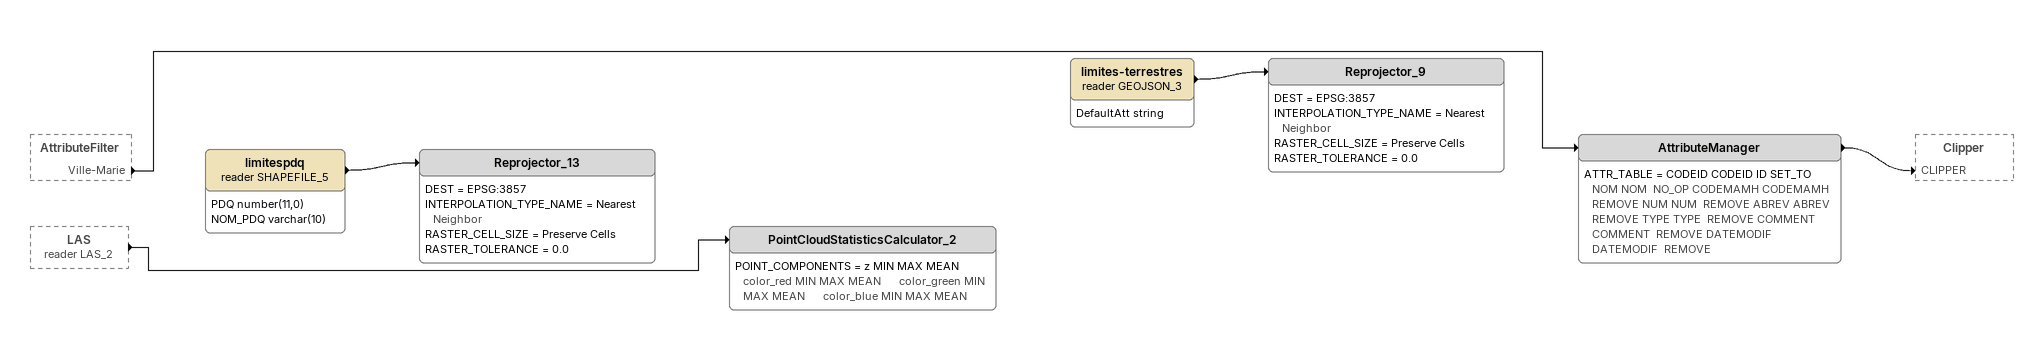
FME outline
AttributeFilter [outside]
    Ville-Marie -> AttributeManager
LAS (reader LAS_2) [outside]
    -> PointCloudStatisticsCalculator_2
limitespdq (reader SHAPEFILE_5)
    attributes: PDQ number(11,0), NOM_PDQ varchar(10)
    -> Reprojector_13
Reprojector_13
    DEST = EPSG:3857
    INTERPOLATION_TYPE_NAME = Nearest Neighbor
    RASTER_CELL_SIZE = Preserve Cells
    RASTER_TOLERANCE = 0.0
limites-terrestres (reader GEOJSON_3)
    attributes: DefaultAtt string
    -> Reprojector_9
Reprojector_9
    DEST = EPSG:3857
    INTERPOLATION_TYPE_NAME = Nearest Neighbor
    RASTER_CELL_SIZE = Preserve Cells
    RASTER_TOLERANCE = 0.0
AttributeManager
    ATTR_TABLE = CODEID CODEID ID SET_TO NOM NOM  NO_OP CODEMAMH CODEMAMH  REMOVE NUM NUM  REMOVE ABREV ABREV  REMOVE TYPE TYPE  REMOVE COMMENT COMMENT  REMOVE DATEMODIF DATEMODIF  REMOVE
    -> Clipper [CLIPPER]
PointCloudStatisticsCalculator_2
    POINT_COMPONENTS = z MIN MAX MEAN      color_red MIN MAX MEAN      color_green MIN MAX MEAN      color_blue MIN MAX MEAN
